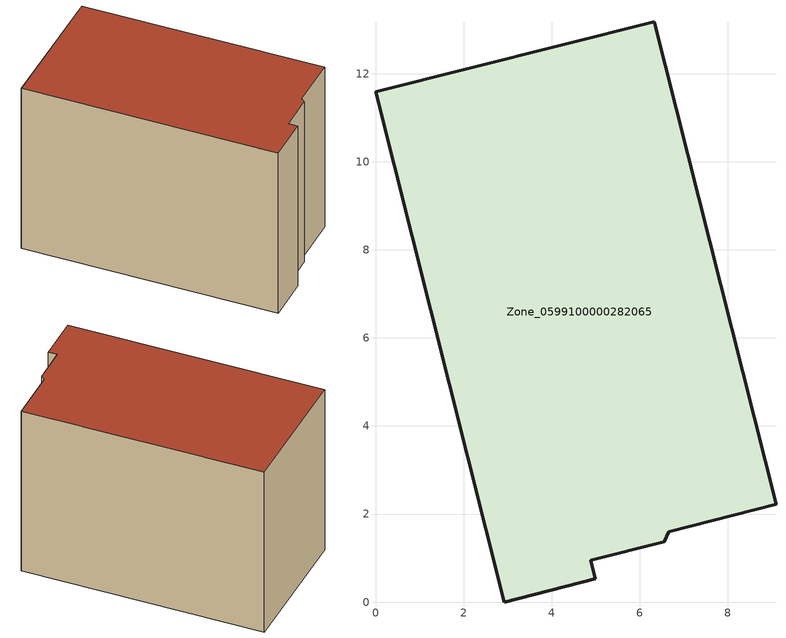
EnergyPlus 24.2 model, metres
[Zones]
Zone_0599100000282065
 floor ground (C_G): 6.33,13.18 9.1,2.22 6.66,1.6 6.56,1.38 4.88,0.95 4.99,0.53 2.92,0 0,11.59 z0
 wall outside (C_F): 2.92,0 4.99,0.53 4.88,0.95 6.56,1.38 6.66,1.6 9.1,2.22 6.33,13.18 0,11.59 2.92,0 z0:8.45
 roof outside (C_R): 9.1,2.22 6.33,13.18 0,11.59 2.92,0 4.99,0.53 4.88,0.95 6.56,1.38 6.66,1.6 z8.45
[BUILDING]
Pand.0599100000282065: North Axis=0; Terrain=City; Loads Convergence Tolerance Value=0.04; Temperature Convergence Tolerance Value=0.4; Solar Distribution=FullExterior; Maximum Number of Warmup Days=25; Minimum Number of Warmup Days=1
[Site:Location]
Rotterdam.The.Hague.AP_ZH_NLD Design_Conditions: Latitude=51.96; Longitude=4.45; Time Zone=1; Elevation=-4.5
[SITE:GROUNDTEMPERATURE:BUILDINGSURFACE]
18, 18, 18, 18, 18, 18, 18, 18, 18, 18, 18, 18
[MATERIAL] Thermal Absorptance=0.9; Solar Absorptance=0.7; Visible Absorptance=0.7
Name | Roughness | Thickness | Conductivity | Density | Specific Heat
G.TI.1965-1974 | MediumSmooth | 0.15 | 0.882353 | 540 | 1210
F.TI.1965-1974 | Rough | 0.3 | 0.697674 | 1920 | 840
R.TI.1965-1974 | MediumRough | 0.2 | 0.232558 | 1500 | 1000
[CONSTRUCTION]
C_G: G.TI.1965-1974
C_F: F.TI.1965-1974
C_R: R.TI.1965-1974
[ZONE]
Zone_0599100000282065: Type=1; Multiplier=1; Ceiling Height=Autocalculate; Volume=Autocalculate; Floor Area=autocalculate; Part of Total Floor Area=Yes
[ZONEINFILTRATION:DESIGNFLOWRATE]
Infil_Zone_0599100000282065: Zone or ZoneList or Space or SpaceList=Zone_0599100000282065; Schedule=AlwaysOn; Design Flow Rate Calculation Method=Flow/Area; Flow Rate per Floor Area=0.003; Constant Term Coefficient=1; Temperature Term Coefficient=0; Velocity Term Coefficient=0; Velocity Squared Term Coefficient=0
[HVACTEMPLATE:ZONE:IDEALLOADSAIRSYSTEM]
Zone_0599100000282065: Maximum Heating Supply Air Temperature=50; Minimum Cooling Supply Air Temperature=13; Maximum Heating Supply Air Humidity Ratio=0.0156; Minimum Cooling Supply Air Humidity Ratio=0.0077; Heating Limit=NoLimit; Cooling Limit=NoLimit; Dehumidification Control Type=ConstantSensibleHeatRatio; Cooling Sensible Heat Ratio=0.7; Dehumidification Setpoint=60; Humidification Control Type=None; Humidification Setpoint=30; Outdoor Air Method=None; Outdoor Air Flow Rate per Person=0.00944; Outdoor Air Flow Rate per Zone Floor Area=0; Outdoor Air Flow Rate per Zone=0; Demand Controlled Ventilation Type=None; Outdoor Air Economizer Type=NoEconomizer; Heat Recovery Type=None; Sensible Heat Recovery Effectiveness=0.7; Latent Heat Recovery Effectiveness=0.65
[ZONECONTROL:THERMOSTAT]
ThermostatControl_Zone_0599100000282065: Zone or ZoneList=Zone_0599100000282065; Control Type Schedule=DualSetpointControlType; Control 1=Thermostat_Zone_0599100000282065; Temperature Difference Between Cutout And Setpoint=0
[THERMOSTATSETPOINT:DUALSETPOINT]
Thermostat_Zone_0599100000282065: Heating Setpoint Temperature Schedule=HeatingSetpoint_Zone_0599100000282065; Cooling Setpoint Temperature Schedule=CoolingSetpoint_Zone_0599100000282065
[SCHEDULE:COMPACT]
HeatingSetpoint_Zone_0599100000282065: Through: 12/31, For: AllDays, Until: 24:00, 21
CoolingSetpoint_Zone_0599100000282065: Through: 12/31, For: AllDays, Until: 24:00, 24
DualSetpointControlType: Through: 12/31, For: AllDays, Until: 24:00, 4
AlwaysOn: Through: 12/31, For: AllDays, Until: 24:00, 1
